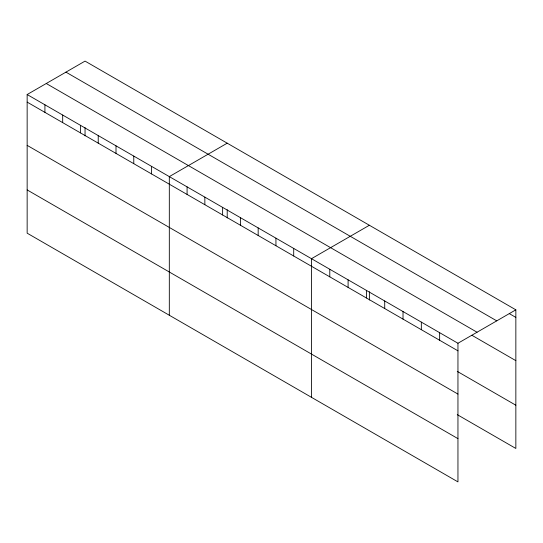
<?xml version="1.0" encoding="UTF-8"?>
<svg xmlns="http://www.w3.org/2000/svg" width="543" height="543" viewBox="0 0 543 543"><rect width="100%" height="100%" fill="white"/><g stroke="black" fill="none" stroke-linecap="round" stroke-linejoin="round"><path stroke-width="0.81" d="M27.15 94.536L457.953 343.257L457.953 481.892L27.15 233.171L27.15 94.536L85.047 61.108L515.85 309.829L515.85 448.464L457.26 414.642M227.212 143.182L169.314 176.611L169.314 315.252M369.376 225.264L311.478 258.692L311.478 397.327M457.953 343.257L515.85 309.829M509.259 313.596L515.85 317.404M65.941 72.138L496.743 320.859M46.257 83.507L477.059 332.228M471.908 335.282L515.85 360.654M27.15 102.111L457.953 350.832M457.26 371.385L515.85 405.214M27.15 145.361L457.953 394.082M27.15 189.921L457.953 438.642M439.64 332.683L439.64 340.257M421.334 322.114L421.334 329.689M403.021 311.546L403.021 319.114M384.715 300.971L384.715 308.546M369.376 291.767L369.376 300.021M366.403 290.403L366.403 297.978M348.097 279.835L348.097 287.403M329.784 269.26L329.784 276.835M293.709 248.429L293.709 256.004M275.939 238.173L275.939 245.748M258.169 227.911L258.169 235.486M240.393 217.655L240.393 225.223M227.212 209.686L227.212 217.94M222.623 207.392L222.623 214.967M204.854 197.136L204.854 204.704M187.084 186.873L187.084 194.448M151.545 166.355L151.545 173.93M133.775 156.092L133.775 163.667M116.005 145.836L116.005 153.411M98.229 135.574L98.229 143.148M85.047 127.612L85.047 135.865M80.459 125.318L80.459 132.886M62.689 115.055L62.689 122.63M44.92 104.792L44.92 112.367"/></g></svg>
